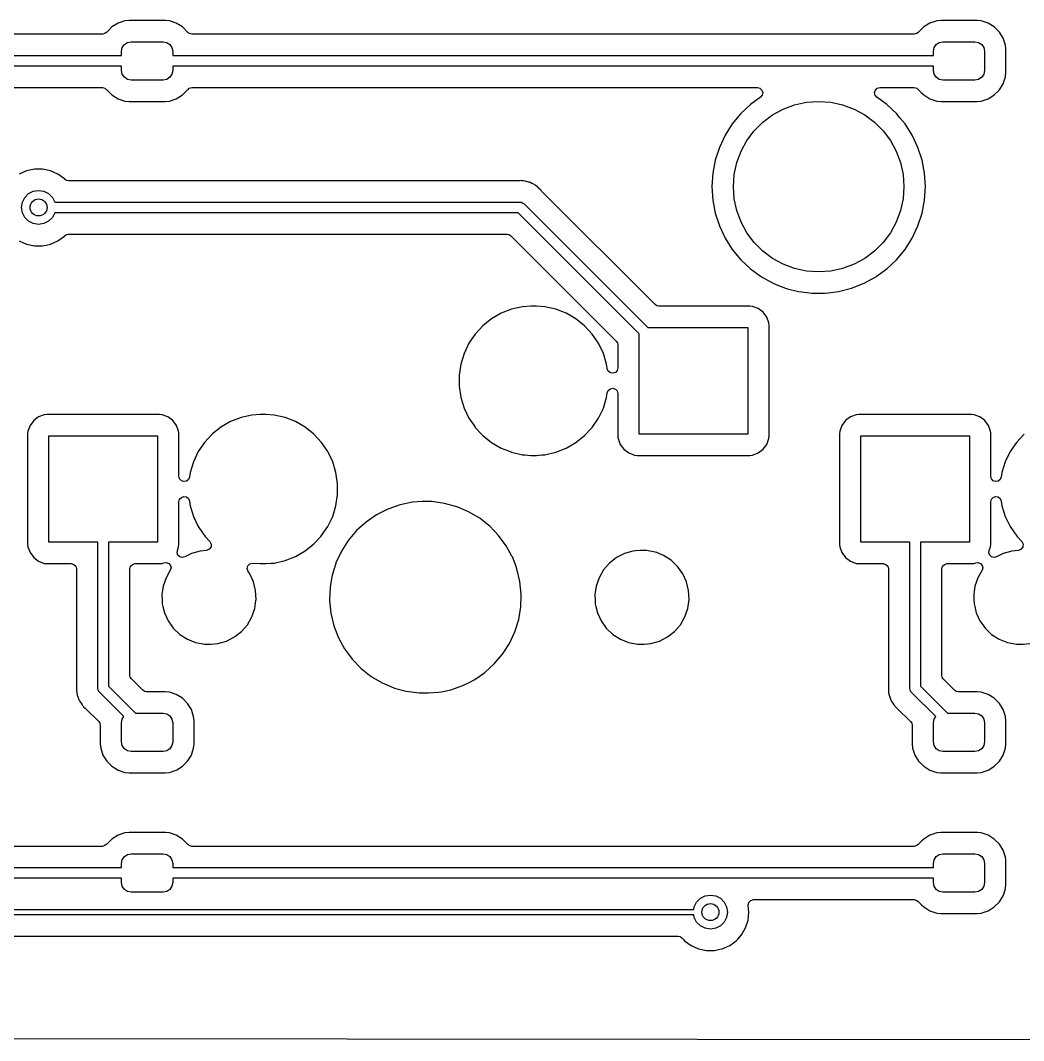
# Model space of a CAD drawing. Extents: x 30 to 259, y -142 to -25.
# Drawn here: x 220.28 to 243.82, y -121.12 to -97.19 of the extents above; entities that cross this region are included whole.
import ezdxf

# ---------------------------------------------------------------- set-up
doc = ezdxf.new("R2010")
doc.units = 0
doc.layers.add('BLACK', color=7, linetype='CONTINUOUS')

msp = doc.modelspace()

# ---------------------------------------------------------------- linework, layer by layer
at = {"layer": 'BLACK', "linetype": 'CONTINUOUS'}
for p, q in [((222.429, -97.3445), (222.364, -97.4096)), ((222.574, -97.2555), (222.429, -97.3445)), ((222.735, -97.2021), (222.574, -97.2555)), ((222.834, -97.192), (222.735, -97.2021)), ((223.681, -97.192), (222.834, -97.192)), ((223.691, -97.193), (223.681, -97.192)), ((223.78, -97.2021), (223.691, -97.193)), ((223.941, -97.2555), (223.78, -97.2021)), ((224.086, -97.3445), (223.941, -97.2555)), ((224.205, -97.4645), (224.086, -97.3445)), ((224.086, -97.3445), (224.086, -97.3445)), ((224.086, -97.3445), (224.086, -97.3445)), ((241.479, -97.3445), (241.414, -97.4096)), ((241.624, -97.2555), (241.479, -97.3445)), ((241.785, -97.2021), (241.624, -97.2555)), ((241.884, -97.192), (241.785, -97.2021)), ((242.731, -97.192), (241.884, -97.192)), ((242.741, -97.193), (242.731, -97.192)), ((242.83, -97.2021), (242.741, -97.193)), ((242.991, -97.2555), (242.83, -97.2021)), ((243.136, -97.3445), (242.991, -97.2555)), ((243.255, -97.4645), (243.136, -97.3445)), ((222.208, -97.517), (205.257, -97.517)), ((222.268, -97.5013), (222.208, -97.517)), ((222.298, -97.4731), (222.268, -97.5013)), ((222.299, -97.4747), (222.298, -97.4731)), ((222.31, -97.4645), (222.299, -97.4747)), ((222.364, -97.4096), (222.31, -97.4645)), ((222.31, -97.4645), (222.31, -97.4645)), ((224.216, -97.4747), (224.205, -97.4645)), ((224.205, -97.4645), (224.205, -97.4645)), ((224.217, -97.4731), (224.216, -97.4747)), ((224.247, -97.5013), (224.217, -97.4731)), ((224.307, -97.517), (224.247, -97.5013)), ((241.258, -97.517), (224.307, -97.517)), ((241.318, -97.5013), (241.258, -97.517)), ((241.348, -97.4731), (241.318, -97.5013)), ((241.349, -97.4747), (241.348, -97.4731)), ((241.36, -97.4645), (241.349, -97.4747)), ((241.414, -97.4096), (241.36, -97.4645)), ((241.36, -97.4645), (241.36, -97.4645)), ((243.345, -97.6088), (243.255, -97.4645)), ((243.398, -97.7698), (243.345, -97.6088)), ((243.345, -97.6088), (243.345, -97.6088)), ((243.345, -97.6088), (243.345, -97.6088)), ((222.657, -97.9175), (222.675, -97.8314)), ((222.675, -97.8314), (222.723, -97.7584)), ((222.723, -97.7584), (222.796, -97.7096)), ((222.796, -97.7096), (222.882, -97.6925)), ((222.882, -97.6925), (223.632, -97.6925)), ((223.632, -97.6925), (223.719, -97.7096)), ((223.719, -97.7096), (223.792, -97.7584)), ((223.792, -97.7584), (223.84, -97.8314)), ((223.84, -97.8314), (223.857, -97.9175)), ((241.707, -97.9175), (241.725, -97.8314)), ((241.725, -97.8314), (241.773, -97.7584)), ((241.773, -97.7584), (241.846, -97.7096)), ((241.846, -97.7096), (241.932, -97.6925)), ((241.932, -97.6925), (242.682, -97.6925)), ((242.682, -97.6925), (242.769, -97.7096)), ((242.769, -97.7096), (242.842, -97.7584)), ((242.842, -97.7584), (242.89, -97.8314)), ((242.89, -97.8314), (242.907, -97.9175)), ((243.408, -97.8692), (243.398, -97.7698)), ((243.408, -98.4158), (243.408, -97.8692)), ((204.808, -98.0175), (222.657, -98.0175)), ((222.657, -98.0175), (222.657, -97.9175)), ((223.857, -97.9175), (223.857, -98.0175)), ((223.857, -98.0175), (241.707, -98.0175)), ((241.707, -98.0175), (241.707, -97.9175)), ((242.907, -97.9175), (242.907, -98.3675)), ((222.657, -98.2675), (204.808, -98.2675)), ((222.657, -98.3675), (222.657, -98.2675)), ((241.707, -98.2675), (223.857, -98.2675)), ((223.857, -98.2675), (223.857, -98.3675)), ((241.707, -98.3675), (241.707, -98.2675)), ((222.675, -98.4536), (222.657, -98.3675)), ((222.723, -98.5266), (222.675, -98.4536)), ((222.796, -98.5754), (222.723, -98.5266)), ((222.882, -98.5925), (222.796, -98.5754)), ((223.632, -98.5925), (222.882, -98.5925)), ((223.719, -98.5754), (223.632, -98.5925)), ((223.792, -98.5266), (223.719, -98.5754)), ((223.84, -98.4536), (223.792, -98.5266)), ((223.857, -98.3675), (223.84, -98.4536)), ((241.725, -98.4536), (241.707, -98.3675)), ((241.773, -98.5266), (241.725, -98.4536)), ((241.846, -98.5754), (241.773, -98.5266)), ((241.932, -98.5925), (241.846, -98.5754)), ((242.682, -98.5925), (241.932, -98.5925)), ((242.769, -98.5754), (242.682, -98.5925)), ((242.842, -98.5266), (242.769, -98.5754)), ((242.89, -98.4536), (242.842, -98.5266)), ((242.907, -98.3675), (242.89, -98.4536)), ((243.345, -98.6762), (243.398, -98.5152)), ((243.398, -98.5152), (243.408, -98.4158)), ((205.257, -98.768), (222.208, -98.768)), ((222.208, -98.768), (222.268, -98.7837)), ((222.268, -98.7837), (222.298, -98.8118)), ((222.298, -98.8118), (222.299, -98.8103)), ((222.299, -98.8103), (222.31, -98.8205)), ((222.31, -98.8205), (222.31, -98.8205)), ((222.31, -98.8205), (222.373, -98.8842)), ((224.086, -98.9405), (224.205, -98.8205)), ((224.205, -98.8205), (224.216, -98.8103)), ((224.205, -98.8205), (224.205, -98.8205)), ((224.216, -98.8103), (224.217, -98.8118)), ((224.217, -98.8118), (224.247, -98.7837)), ((224.247, -98.7837), (224.307, -98.768)), ((224.307, -98.768), (237.577, -98.768)), ((237.577, -98.768), (237.637, -98.7833)), ((237.637, -98.7833), (237.682, -98.8256)), ((237.682, -98.8256), (237.701, -98.8842)), ((240.327, -98.8842), (240.346, -98.8256)), ((240.346, -98.8256), (240.391, -98.7833)), ((240.391, -98.7833), (240.451, -98.768)), ((240.451, -98.768), (241.258, -98.768)), ((241.258, -98.768), (241.318, -98.7837)), ((241.318, -98.7837), (241.348, -98.8118)), ((241.348, -98.8118), (241.349, -98.8103)), ((241.349, -98.8103), (241.36, -98.8205)), ((241.36, -98.8205), (241.36, -98.8205)), ((241.36, -98.8205), (241.423, -98.8842)), ((243.136, -98.9405), (243.255, -98.8205)), ((243.255, -98.8205), (243.345, -98.6762)), ((222.373, -98.8842), (222.429, -98.9405)), ((222.429, -98.9405), (222.574, -99.0295)), ((222.574, -99.0295), (222.574, -99.0295)), ((222.574, -99.0295), (222.574, -99.0295)), ((222.574, -99.0295), (222.735, -99.0828)), ((223.78, -99.0828), (223.941, -99.0295)), ((223.941, -99.0295), (224.001, -98.9923)), ((224.001, -98.9923), (224.086, -98.9405)), ((224.086, -98.9405), (224.086, -98.9405)), ((224.086, -98.9405), (224.086, -98.9405)), ((237.65, -98.9923), (237.417, -99.1615)), ((237.689, -98.9448), (237.65, -98.9923)), ((237.701, -98.8842), (237.689, -98.9448)), ((240.339, -98.9448), (240.327, -98.8842)), ((240.378, -98.9923), (240.339, -98.9448)), ((240.611, -99.1615), (240.378, -98.9923)), ((241.423, -98.8842), (241.479, -98.9405)), ((241.479, -98.9405), (241.624, -99.0295)), ((241.624, -99.0295), (241.624, -99.0295)), ((241.624, -99.0295), (241.624, -99.0295)), ((241.624, -99.0295), (241.785, -99.0828)), ((242.83, -99.0828), (242.991, -99.0295)), ((242.991, -99.0295), (243.051, -98.9923)), ((243.051, -98.9923), (243.136, -98.9405)), ((222.735, -99.0828), (222.834, -99.093)), ((222.834, -99.093), (223.681, -99.093)), ((223.681, -99.093), (223.78, -99.0828)), ((237.417, -99.1615), (237.188, -99.3769)), ((237.933, -99.4095), (238.183, -99.2727)), ((238.183, -99.2727), (238.451, -99.173)), ((238.451, -99.173), (238.729, -99.1124)), ((238.729, -99.1124), (239.014, -99.092)), ((239.014, -99.092), (239.299, -99.1124)), ((239.299, -99.1124), (239.577, -99.173)), ((239.577, -99.173), (239.845, -99.2727)), ((239.845, -99.2727), (240.095, -99.4095)), ((240.84, -99.3769), (240.611, -99.1615)), ((241.785, -99.0828), (241.884, -99.093)), ((241.884, -99.093), (242.731, -99.093)), ((242.731, -99.093), (242.83, -99.0828)), ((237.188, -99.3769), (236.987, -99.6193)), ((237.704, -99.5805), (237.933, -99.4095)), ((240.095, -99.4095), (240.324, -99.5805)), ((240.923, -99.4765), (240.84, -99.3769)), ((241.041, -99.6193), (240.923, -99.4765)), ((236.987, -99.6193), (236.818, -99.885)), ((237.331, -100.011), (237.503, -99.7823)), ((237.503, -99.7823), (237.704, -99.5805)), ((240.324, -99.5805), (240.525, -99.7823)), ((240.525, -99.7823), (240.697, -100.011)), ((241.21, -99.885), (241.041, -99.6193)), ((236.818, -99.885), (236.684, -100.17)), ((237.195, -100.261), (237.331, -100.011)), ((240.697, -100.011), (240.833, -100.261)), ((241.344, -100.17), (241.21, -99.885)), ((236.684, -100.17), (236.587, -100.469)), ((237.095, -100.529), (237.195, -100.261)), ((240.833, -100.261), (240.933, -100.529)), ((241.441, -100.469), (241.344, -100.17)), ((236.587, -100.469), (236.528, -100.778)), ((241.5, -100.778), (241.441, -100.469)), ((220.43, -100.719), (220.257, -100.796)), ((220.615, -100.679), (220.43, -100.719)), ((220.805, -100.679), (220.615, -100.679)), ((220.615, -100.679), (220.615, -100.679)), ((220.99, -100.719), (220.805, -100.679)), ((220.805, -100.679), (220.805, -100.679)), ((221.163, -100.796), (220.99, -100.719)), ((237.034, -100.807), (237.095, -100.529)), ((240.933, -100.529), (240.994, -100.807)), ((221.316, -100.907), (221.163, -100.796)), ((221.163, -100.796), (221.163, -100.796)), ((221.163, -100.796), (221.163, -100.796)), ((221.322, -100.913), (221.316, -100.907)), ((221.363, -100.944), (221.322, -100.913)), ((221.414, -100.954), (221.363, -100.944)), ((231.977, -100.954), (221.414, -100.954)), ((231.989, -100.954), (231.977, -100.954)), ((231.999, -100.953), (231.989, -100.954)), ((232.032, -100.95), (231.999, -100.953)), ((232.045, -100.952), (232.032, -100.95)), ((232.032, -100.95), (232.032, -100.95)), ((232.052, -100.953), (232.045, -100.952)), ((232.071, -100.954), (232.052, -100.953)), ((232.092, -100.954), (232.071, -100.954)), ((232.134, -100.965), (232.092, -100.954)), ((232.145, -100.968), (232.134, -100.965)), ((232.188, -100.975), (232.145, -100.968)), ((232.207, -100.983), (232.188, -100.975)), ((232.225, -100.989), (232.207, -100.983)), ((232.245, -100.994), (232.225, -100.989)), ((236.528, -100.778), (236.509, -101.092)), ((237.014, -101.092), (237.034, -100.807)), ((240.994, -100.807), (241.014, -101.092)), ((241.519, -101.092), (241.5, -100.778)), ((220.475, -101.256), (220.586, -101.2)), ((220.586, -101.2), (220.71, -101.18)), ((220.71, -101.18), (220.834, -101.2)), ((220.834, -101.2), (220.945, -101.256)), ((232.283, -101.015), (232.245, -100.994)), ((232.293, -101.02), (232.283, -101.015)), ((232.333, -101.037), (232.293, -101.02)), ((232.349, -101.05), (232.333, -101.037)), ((232.366, -101.06), (232.349, -101.05)), ((232.383, -101.07), (232.366, -101.06)), ((232.415, -101.1), (232.383, -101.07)), ((232.424, -101.107), (232.415, -101.1)), ((232.427, -101.11), (232.424, -101.107)), ((232.446, -101.129), (232.427, -101.11)), ((232.449, -101.132), (232.446, -101.129)), ((232.5, -101.18), (232.449, -101.132)), ((232.513, -101.196), (232.5, -101.18)), ((235.175, -103.858), (232.513, -101.196)), ((236.509, -101.092), (236.528, -101.406)), ((237.034, -101.377), (237.014, -101.092)), ((241.014, -101.092), (240.994, -101.377)), ((241.5, -101.406), (241.519, -101.092)), ((220.31, -101.58), (220.33, -101.456)), ((220.33, -101.456), (220.386, -101.345)), ((220.386, -101.345), (220.475, -101.256)), ((220.945, -101.256), (221.034, -101.345)), ((221.034, -101.345), (221.09, -101.455)), ((221.09, -101.455), (232.012, -101.455)), ((232.012, -101.455), (232.035, -101.458)), ((232.035, -101.458), (232.039, -101.458)), ((232.039, -101.458), (232.041, -101.459)), ((232.041, -101.459), (232.048, -101.46)), ((232.048, -101.46), (232.074, -101.477)), ((236.528, -101.406), (236.587, -101.715)), ((237.095, -101.655), (237.034, -101.377)), ((240.994, -101.377), (240.933, -101.655)), ((241.441, -101.715), (241.5, -101.406)), ((220.33, -101.704), (220.31, -101.58)), ((220.386, -101.815), (220.33, -101.704)), ((221.09, -101.705), (221.034, -101.815)), ((231.961, -101.705), (221.09, -101.705)), ((234.802, -104.547), (231.961, -101.705)), ((232.074, -101.477), (232.101, -101.492)), ((232.101, -101.492), (235.004, -104.395)), ((237.195, -101.923), (237.095, -101.655)), ((240.933, -101.655), (240.833, -101.923)), ((220.475, -101.904), (220.386, -101.815)), ((220.586, -101.96), (220.475, -101.904)), ((220.945, -101.904), (220.834, -101.96)), ((221.034, -101.815), (220.945, -101.904)), ((236.587, -101.715), (236.669, -101.966)), ((237.331, -102.173), (237.195, -101.923)), ((240.833, -101.923), (240.697, -102.173)), ((241.344, -102.014), (241.441, -101.715)), ((220.71, -101.98), (220.586, -101.96)), ((220.834, -101.96), (220.71, -101.98)), ((236.669, -101.966), (236.684, -102.014)), ((236.684, -102.014), (236.818, -102.299)), ((237.503, -102.402), (237.331, -102.173)), ((240.697, -102.173), (240.525, -102.402)), ((241.21, -102.299), (241.344, -102.014)), ((220.257, -102.364), (220.43, -102.441)), ((220.99, -102.441), (221.163, -102.364)), ((221.163, -102.364), (221.316, -102.253)), ((221.316, -102.253), (221.322, -102.247)), ((221.322, -102.247), (221.363, -102.216)), ((221.363, -102.216), (221.414, -102.206)), ((221.414, -102.206), (231.702, -102.206)), ((231.702, -102.206), (231.75, -102.215)), ((231.75, -102.215), (231.79, -102.242)), ((231.79, -102.242), (234.266, -104.718)), ((236.818, -102.299), (236.987, -102.565)), ((237.704, -102.603), (237.503, -102.402)), ((240.525, -102.402), (240.324, -102.603)), ((241.041, -102.565), (241.21, -102.299)), ((220.43, -102.441), (220.615, -102.48)), ((220.615, -102.48), (220.615, -102.48)), ((220.615, -102.48), (220.805, -102.48)), ((220.805, -102.48), (220.928, -102.454)), ((220.805, -102.48), (220.805, -102.48)), ((220.928, -102.454), (220.99, -102.441)), ((236.987, -102.565), (237.188, -102.807)), ((237.933, -102.775), (237.704, -102.603)), ((240.324, -102.603), (240.095, -102.775)), ((240.84, -102.807), (241.041, -102.565)), ((237.188, -102.807), (237.417, -103.022)), ((238.183, -102.911), (237.933, -102.775)), ((240.095, -102.775), (239.845, -102.911)), ((240.611, -103.022), (240.84, -102.807)), ((240.84, -102.807), (240.84, -102.807)), ((240.84, -102.807), (240.84, -102.807)), ((237.417, -103.022), (237.672, -103.207)), ((238.451, -103.011), (238.183, -102.911)), ((238.729, -103.072), (238.451, -103.011)), ((239.014, -103.092), (238.729, -103.072)), ((239.299, -103.072), (239.014, -103.092)), ((239.577, -103.011), (239.299, -103.072)), ((239.845, -102.911), (239.577, -103.011)), ((240.365, -103.201), (240.611, -103.022)), ((237.672, -103.207), (237.741, -103.246)), ((237.741, -103.246), (237.947, -103.359)), ((237.947, -103.359), (238.037, -103.394)), ((239.788, -103.475), (240.081, -103.359)), ((240.081, -103.359), (240.356, -103.207)), ((240.356, -103.207), (240.365, -103.201)), ((238.037, -103.394), (238.24, -103.475)), ((238.24, -103.475), (238.282, -103.486)), ((238.282, -103.486), (238.545, -103.553)), ((238.545, -103.553), (238.742, -103.578)), ((238.742, -103.578), (238.857, -103.593)), ((238.857, -103.593), (238.857, -103.593)), ((238.857, -103.593), (239.171, -103.593)), ((239.171, -103.593), (239.241, -103.584)), ((239.171, -103.593), (239.171, -103.593)), ((239.241, -103.584), (239.483, -103.553)), ((239.483, -103.553), (239.788, -103.475)), ((235.215, -103.885), (235.175, -103.858)), ((231.566, -104.063), (231.339, -104.195)), ((231.81, -103.968), (231.566, -104.063)), ((232.066, -103.909), (231.81, -103.968)), ((232.262, -103.894), (232.066, -103.909)), ((232.393, -103.894), (232.262, -103.894)), ((232.262, -103.894), (232.262, -103.894)), ((232.589, -103.909), (232.393, -103.894)), ((232.393, -103.894), (232.393, -103.894)), ((232.845, -103.968), (232.589, -103.909)), ((233.089, -104.063), (232.845, -103.968)), ((233.316, -104.195), (233.089, -104.063)), ((235.263, -103.894), (235.215, -103.885)), ((237.4, -103.894), (235.263, -103.894)), ((237.46, -103.901), (237.4, -103.894)), ((237.4, -103.894), (237.4, -103.894)), ((237.595, -103.951), (237.46, -103.901)), ((237.71, -104.037), (237.595, -103.951)), ((237.796, -104.153), (237.71, -104.037)), ((231.339, -104.195), (231.134, -104.358)), ((233.521, -104.358), (233.316, -104.195)), ((233.316, -104.195), (233.316, -104.195)), ((237.847, -104.288), (237.796, -104.153)), ((237.853, -104.347), (237.847, -104.288)), ((230.955, -104.551), (230.879, -104.662)), ((231.134, -104.358), (230.955, -104.551)), ((233.7, -104.551), (233.521, -104.358)), ((233.521, -104.358), (233.521, -104.358)), ((233.521, -104.358), (233.521, -104.358)), ((233.848, -104.767), (233.7, -104.551)), ((233.7, -104.551), (233.7, -104.551)), ((233.7, -104.551), (233.7, -104.551)), ((234.802, -106.895), (234.802, -104.547)), ((235.004, -104.395), (237.352, -104.395)), ((237.352, -104.395), (237.352, -106.895)), ((237.853, -105.776), (237.853, -104.347)), ((230.807, -104.767), (230.693, -105.004)), ((230.879, -104.662), (230.807, -104.767)), ((233.962, -105.004), (233.848, -104.767)), ((234.266, -104.718), (234.293, -104.758)), ((234.293, -104.758), (234.302, -104.805)), ((234.302, -104.805), (234.302, -105.345)), ((230.693, -105.004), (230.616, -105.254)), ((234.039, -105.254), (233.962, -105.004)), ((230.616, -105.254), (230.577, -105.514)), ((234.053, -105.349), (234.039, -105.254)), ((230.577, -105.514), (230.577, -105.776)), ((234.055, -105.364), (234.053, -105.349)), ((234.079, -105.42), (234.055, -105.364)), ((234.127, -105.458), (234.079, -105.42)), ((234.187, -105.469), (234.127, -105.458)), ((234.245, -105.449), (234.187, -105.469)), ((234.287, -105.405), (234.245, -105.449)), ((234.302, -105.345), (234.287, -105.405)), ((230.577, -105.776), (230.616, -106.036)), ((237.853, -106.943), (237.853, -105.776)), ((234.039, -106.036), (234.055, -105.926)), ((234.055, -105.926), (234.079, -105.87)), ((234.079, -105.87), (234.127, -105.832)), ((234.127, -105.832), (234.187, -105.821)), ((234.187, -105.821), (234.245, -105.841)), ((234.245, -105.841), (234.287, -105.885)), ((234.287, -105.885), (234.302, -105.945)), ((234.302, -105.945), (234.302, -106.943)), ((230.616, -106.036), (230.693, -106.286)), ((233.962, -106.286), (234.039, -106.036)), ((220.71, -106.491), (220.595, -106.577)), ((220.845, -106.441), (220.71, -106.491)), ((220.905, -106.434), (220.845, -106.441)), ((223.55, -106.434), (220.905, -106.434)), ((223.61, -106.441), (223.55, -106.434)), ((223.55, -106.434), (223.55, -106.434)), ((223.745, -106.491), (223.61, -106.441)), ((223.86, -106.577), (223.745, -106.491)), ((225.716, -106.449), (225.46, -106.508)), ((225.912, -106.434), (225.716, -106.449)), ((226.043, -106.434), (225.912, -106.434)), ((225.912, -106.434), (225.912, -106.434)), ((226.239, -106.449), (226.043, -106.434)), ((226.043, -106.434), (226.043, -106.434)), ((226.495, -106.508), (226.239, -106.449)), ((230.693, -106.286), (230.807, -106.523)), ((233.848, -106.523), (233.962, -106.286)), ((239.76, -106.491), (239.645, -106.577)), ((239.895, -106.441), (239.76, -106.491)), ((239.955, -106.434), (239.895, -106.441)), ((242.6, -106.434), (239.955, -106.434)), ((242.66, -106.441), (242.6, -106.434)), ((242.6, -106.434), (242.6, -106.434)), ((242.795, -106.491), (242.66, -106.441)), ((242.91, -106.577), (242.795, -106.491)), ((220.509, -106.693), (220.458, -106.828)), ((220.595, -106.577), (220.509, -106.693)), ((223.946, -106.693), (223.86, -106.577)), ((223.997, -106.828), (223.946, -106.693)), ((224.989, -106.735), (224.784, -106.898)), ((225.216, -106.603), (224.989, -106.735)), ((225.46, -106.508), (225.216, -106.603)), ((226.739, -106.603), (226.495, -106.508)), ((226.966, -106.735), (226.739, -106.603)), ((227.171, -106.898), (226.966, -106.735)), ((226.966, -106.735), (226.966, -106.735)), ((230.807, -106.523), (230.943, -106.722)), ((230.943, -106.722), (230.955, -106.739)), ((233.7, -106.739), (233.848, -106.523)), ((239.559, -106.693), (239.508, -106.828)), ((239.645, -106.577), (239.559, -106.693)), ((242.996, -106.693), (242.91, -106.577)), ((243.047, -106.828), (242.996, -106.693)), ((220.458, -106.828), (220.452, -106.887)), ((220.452, -106.887), (220.452, -109.483)), ((220.952, -109.435), (220.952, -106.935)), ((220.952, -106.935), (223.502, -106.935)), ((223.502, -106.935), (223.502, -109.435)), ((224.001, -106.868), (223.997, -106.828)), ((224.003, -106.887), (224.001, -106.868)), ((224.003, -107.885), (224.003, -106.887)), ((224.784, -106.898), (224.605, -107.091)), ((227.35, -107.091), (227.171, -106.898)), ((227.171, -106.898), (227.171, -106.898)), ((227.171, -106.898), (227.171, -106.898)), ((230.955, -106.739), (231.102, -106.898)), ((231.102, -106.898), (231.134, -106.932)), ((231.134, -106.932), (231.339, -107.095)), ((233.316, -107.095), (233.521, -106.932)), ((233.521, -106.932), (233.684, -106.756)), ((233.684, -106.756), (233.7, -106.739)), ((233.7, -106.739), (233.7, -106.739)), ((233.7, -106.739), (233.7, -106.739)), ((234.302, -106.943), (234.305, -106.974)), ((234.305, -106.974), (234.308, -107.002)), ((237.352, -106.895), (234.802, -106.895)), ((237.847, -107.002), (237.853, -106.943)), ((239.508, -106.828), (239.502, -106.887)), ((239.502, -106.887), (239.502, -109.483)), ((240.002, -109.435), (240.002, -106.935)), ((240.002, -106.935), (242.552, -106.935)), ((242.552, -106.935), (242.552, -109.435)), ((243.051, -106.868), (243.047, -106.828)), ((243.053, -106.887), (243.051, -106.868)), ((243.053, -107.885), (243.053, -106.887)), ((243.834, -106.898), (243.655, -107.091)), ((224.605, -107.091), (224.457, -107.307)), ((227.498, -107.307), (227.35, -107.091)), ((227.35, -107.091), (227.35, -107.091)), ((227.35, -107.091), (227.35, -107.091)), ((231.339, -107.095), (231.566, -107.227)), ((233.089, -107.227), (233.316, -107.095)), ((234.308, -107.002), (234.359, -107.137)), ((234.359, -107.137), (234.445, -107.253)), ((237.71, -107.253), (237.796, -107.137)), ((237.796, -107.137), (237.847, -107.002)), ((243.655, -107.091), (243.507, -107.307)), ((224.457, -107.307), (224.343, -107.544)), ((227.612, -107.544), (227.498, -107.307)), ((231.566, -107.227), (231.734, -107.293)), ((231.734, -107.293), (231.793, -107.316)), ((231.793, -107.316), (231.81, -107.322)), ((231.81, -107.322), (232.066, -107.381)), ((232.066, -107.381), (232.122, -107.385)), ((232.122, -107.385), (232.262, -107.395)), ((232.262, -107.395), (232.262, -107.395)), ((232.262, -107.395), (232.393, -107.395)), ((232.393, -107.395), (232.516, -107.386)), ((232.393, -107.395), (232.393, -107.395)), ((232.516, -107.386), (232.589, -107.381)), ((232.589, -107.381), (232.845, -107.322)), ((232.845, -107.322), (233.089, -107.227)), ((234.445, -107.253), (234.56, -107.339)), ((234.56, -107.339), (234.695, -107.389)), ((234.695, -107.389), (234.755, -107.395)), ((234.755, -107.395), (237.4, -107.395)), ((237.4, -107.395), (237.46, -107.389)), ((237.46, -107.389), (237.595, -107.339)), ((237.595, -107.339), (237.71, -107.253)), ((243.507, -107.307), (243.393, -107.544)), ((224.343, -107.544), (224.266, -107.794)), ((227.689, -107.794), (227.612, -107.544)), ((243.393, -107.544), (243.316, -107.794)), ((224.018, -107.945), (224.003, -107.885)), ((224.25, -107.904), (224.226, -107.96)), ((224.266, -107.794), (224.25, -107.904)), ((227.728, -108.054), (227.689, -107.794)), ((243.068, -107.945), (243.053, -107.885)), ((243.3, -107.904), (243.276, -107.96)), ((243.316, -107.794), (243.3, -107.904)), ((224.06, -107.989), (224.018, -107.945)), ((224.118, -108.009), (224.06, -107.989)), ((224.178, -107.998), (224.118, -108.009)), ((224.226, -107.96), (224.178, -107.998)), ((227.728, -108.316), (227.728, -108.054)), ((243.11, -107.989), (243.068, -107.945)), ((243.168, -108.009), (243.11, -107.989)), ((243.228, -107.998), (243.168, -108.009)), ((243.276, -107.96), (243.228, -107.998)), ((224.018, -108.425), (224.06, -108.381)), ((224.06, -108.381), (224.118, -108.361)), ((224.118, -108.361), (224.178, -108.372)), ((224.178, -108.372), (224.226, -108.41)), ((224.226, -108.41), (224.25, -108.466)), ((227.689, -108.576), (227.728, -108.316)), ((243.068, -108.425), (243.11, -108.381)), ((243.11, -108.381), (243.168, -108.361)), ((243.168, -108.361), (243.228, -108.372)), ((243.228, -108.372), (243.276, -108.41)), ((243.276, -108.41), (243.3, -108.466)), ((224.003, -108.485), (224.018, -108.425)), ((224.003, -109.483), (224.003, -108.485)), ((224.25, -108.466), (224.258, -108.521)), ((224.258, -108.521), (224.266, -108.576)), ((224.266, -108.576), (224.343, -108.826)), ((227.612, -108.826), (227.689, -108.576)), ((229.193, -108.555), (228.909, -108.654)), ((229.488, -108.496), (229.193, -108.555)), ((229.712, -108.481), (229.488, -108.496)), ((229.938, -108.481), (229.712, -108.481)), ((229.712, -108.481), (229.712, -108.481)), ((230.236, -108.521), (229.938, -108.481)), ((230.525, -108.6), (230.236, -108.521)), ((230.236, -108.521), (230.236, -108.521)), ((230.236, -108.521), (230.236, -108.521)), ((230.59, -108.627), (230.525, -108.6)), ((230.802, -108.717), (230.59, -108.627)), ((243.053, -108.485), (243.068, -108.425)), ((243.053, -109.483), (243.053, -108.485)), ((243.3, -108.466), (243.308, -108.521)), ((243.308, -108.521), (243.316, -108.576)), ((243.316, -108.576), (243.393, -108.826)), ((224.343, -108.826), (224.457, -109.063)), ((227.498, -109.063), (227.612, -108.826)), ((228.641, -108.79), (228.393, -108.96)), ((228.909, -108.654), (228.641, -108.79)), ((230.926, -108.791), (230.802, -108.717)), ((231.061, -108.87), (230.926, -108.791)), ((231.278, -109.042), (231.061, -108.87)), ((243.393, -108.826), (243.507, -109.063)), ((224.457, -109.063), (224.558, -109.211)), ((227.35, -109.279), (227.498, -109.063)), ((228.393, -108.96), (228.171, -109.161)), ((231.296, -109.057), (231.278, -109.042)), ((231.505, -109.273), (231.296, -109.057)), ((243.507, -109.063), (243.608, -109.211)), ((224.558, -109.211), (224.605, -109.279)), ((224.605, -109.279), (224.621, -109.296)), ((224.621, -109.296), (224.732, -109.416)), ((227.171, -109.472), (227.334, -109.296)), ((227.334, -109.296), (227.35, -109.279)), ((227.35, -109.279), (227.35, -109.279)), ((227.35, -109.279), (227.35, -109.279)), ((228.171, -109.161), (227.977, -109.391)), ((231.66, -109.483), (231.505, -109.273)), ((243.608, -109.211), (243.655, -109.279)), ((243.655, -109.279), (243.671, -109.296)), ((243.671, -109.296), (243.782, -109.416)), ((220.452, -109.483), (220.458, -109.542)), ((220.458, -109.542), (220.459, -109.545)), ((220.459, -109.545), (220.509, -109.677)), ((222.102, -109.435), (220.952, -109.435)), ((222.102, -112.862), (222.102, -109.435)), ((223.502, -109.435), (222.352, -109.435)), ((222.352, -109.435), (222.352, -112.811)), ((223.966, -109.626), (223.997, -109.542)), ((223.997, -109.542), (224.003, -109.483)), ((224.716, -109.599), (224.653, -109.624)), ((224.757, -109.545), (224.716, -109.599)), ((224.732, -109.416), (224.763, -109.477)), ((224.763, -109.477), (224.757, -109.545)), ((226.966, -109.635), (227.171, -109.472)), ((227.977, -109.391), (227.815, -109.644)), ((231.684, -109.515), (231.66, -109.483)), ((231.817, -109.759), (231.684, -109.515)), ((239.502, -109.483), (239.508, -109.542)), ((239.508, -109.542), (239.509, -109.545)), ((239.509, -109.545), (239.559, -109.677)), ((241.152, -109.435), (240.002, -109.435)), ((241.152, -112.862), (241.152, -109.435)), ((242.552, -109.435), (241.402, -109.435)), ((241.402, -109.435), (241.402, -112.811)), ((243.016, -109.626), (243.047, -109.542)), ((243.047, -109.542), (243.053, -109.483)), ((243.766, -109.599), (243.703, -109.624)), ((243.807, -109.545), (243.766, -109.599)), ((243.782, -109.416), (243.813, -109.477)), ((243.813, -109.477), (243.807, -109.545)), ((220.509, -109.677), (220.595, -109.793)), ((220.595, -109.793), (220.71, -109.879)), ((223.959, -109.684), (223.966, -109.626)), ((223.98, -109.739), (223.959, -109.684)), ((224.024, -109.779), (223.98, -109.739)), ((224.081, -109.793), (224.024, -109.779)), ((224.139, -109.779), (224.081, -109.793)), ((224.296, -109.698), (224.139, -109.779)), ((224.498, -109.639), (224.296, -109.698)), ((224.653, -109.624), (224.498, -109.639)), ((226.495, -109.862), (226.739, -109.767)), ((226.739, -109.767), (226.966, -109.635)), ((227.815, -109.644), (227.688, -109.917)), ((231.828, -109.778), (231.817, -109.759)), ((231.914, -110), (231.828, -109.778)), ((234.269, -109.794), (234.104, -109.924)), ((234.456, -109.698), (234.269, -109.794)), ((234.658, -109.639), (234.456, -109.698)), ((234.728, -109.632), (234.658, -109.639)), ((234.815, -109.624), (234.728, -109.632)), ((234.973, -109.624), (234.815, -109.624)), ((235.179, -109.663), (234.973, -109.624)), ((234.973, -109.624), (234.973, -109.624)), ((235.214, -109.677), (235.179, -109.663)), ((235.179, -109.663), (235.179, -109.663)), ((235.179, -109.663), (235.179, -109.663)), ((235.374, -109.742), (235.214, -109.677)), ((235.551, -109.855), (235.374, -109.742)), ((239.559, -109.677), (239.645, -109.793)), ((239.645, -109.793), (239.76, -109.879)), ((243.009, -109.684), (243.016, -109.626)), ((243.03, -109.739), (243.009, -109.684)), ((243.074, -109.779), (243.03, -109.739)), ((243.131, -109.793), (243.074, -109.779)), ((243.189, -109.779), (243.131, -109.793)), ((243.346, -109.698), (243.189, -109.779)), ((243.548, -109.639), (243.346, -109.698)), ((243.703, -109.624), (243.548, -109.639)), ((220.71, -109.879), (220.845, -109.929)), ((220.845, -109.929), (220.905, -109.935)), ((220.905, -109.935), (221.478, -109.935)), ((221.478, -109.935), (221.54, -109.952)), ((221.54, -109.952), (221.585, -109.997)), ((221.585, -109.997), (221.602, -110.059)), ((221.602, -110.059), (221.602, -112.78)), ((222.853, -110.059), (222.87, -109.997)), ((222.853, -112.552), (222.853, -110.059)), ((222.87, -109.997), (222.915, -109.952)), ((222.915, -109.952), (222.977, -109.935)), ((222.977, -109.935), (223.55, -109.935)), ((223.55, -109.935), (223.61, -109.929)), ((223.55, -109.935), (223.55, -109.935)), ((223.61, -109.929), (223.65, -109.914)), ((223.65, -109.914), (223.71, -109.907)), ((223.71, -109.907), (223.766, -109.93)), ((223.766, -109.93), (223.805, -109.976)), ((223.818, -110.034), (223.801, -110.092)), ((223.805, -109.976), (223.818, -110.034)), ((225.605, -110.053), (225.62, -109.985)), ((225.627, -110.118), (225.605, -110.053)), ((225.62, -109.985), (225.67, -109.937)), ((225.67, -109.937), (225.738, -109.922)), ((225.738, -109.922), (225.912, -109.935)), ((225.912, -109.935), (225.912, -109.935)), ((225.912, -109.935), (226.043, -109.935)), ((226.043, -109.935), (226.166, -109.926)), ((226.043, -109.935), (226.043, -109.935)), ((226.166, -109.926), (226.239, -109.921)), ((226.239, -109.921), (226.495, -109.862)), ((227.684, -109.932), (227.599, -110.204)), ((227.688, -109.917), (227.684, -109.932)), ((227.688, -109.917), (227.688, -109.917)), ((231.936, -110.059), (231.914, -110)), ((232.006, -110.351), (231.936, -110.059)), ((233.966, -110.083), (233.861, -110.265)), ((234.104, -109.924), (233.966, -110.083)), ((235.704, -110), (235.551, -109.855)), ((235.551, -109.855), (235.551, -109.855)), ((235.551, -109.855), (235.551, -109.855)), ((235.728, -110.034), (235.704, -110)), ((235.826, -110.172), (235.728, -110.034)), ((239.76, -109.879), (239.895, -109.929)), ((239.895, -109.929), (239.955, -109.935)), ((239.955, -109.935), (240.528, -109.935)), ((240.528, -109.935), (240.59, -109.952)), ((240.59, -109.952), (240.635, -109.997)), ((240.635, -109.997), (240.652, -110.059)), ((240.652, -110.059), (240.652, -112.78)), ((241.903, -110.059), (241.92, -109.997)), ((241.903, -112.552), (241.903, -110.059)), ((241.92, -109.997), (241.965, -109.952)), ((241.965, -109.952), (242.027, -109.935)), ((242.027, -109.935), (242.6, -109.935)), ((242.6, -109.935), (242.66, -109.929)), ((242.6, -109.935), (242.6, -109.935)), ((242.66, -109.929), (242.7, -109.914)), ((242.7, -109.914), (242.76, -109.907)), ((242.76, -109.907), (242.816, -109.93)), ((242.816, -109.93), (242.855, -109.976)), ((242.868, -110.034), (242.851, -110.092)), ((242.855, -109.976), (242.868, -110.034)), ((223.701, -110.265), (223.632, -110.464)), ((223.801, -110.092), (223.701, -110.265)), ((225.666, -110.172), (225.627, -110.118)), ((225.753, -110.363), (225.666, -110.172)), ((225.666, -110.172), (225.666, -110.172)), ((225.666, -110.172), (225.666, -110.172)), ((227.599, -110.204), (227.562, -110.425)), ((233.861, -110.265), (233.792, -110.464)), ((235.913, -110.363), (235.826, -110.172)), ((235.826, -110.172), (235.826, -110.172)), ((235.826, -110.172), (235.826, -110.172)), ((242.751, -110.265), (242.682, -110.464)), ((242.851, -110.092), (242.751, -110.265)), ((223.632, -110.464), (223.605, -110.656)), ((225.803, -110.568), (225.753, -110.363)), ((227.549, -110.5), (227.54, -110.778)), ((227.562, -110.425), (227.549, -110.5)), ((232.036, -110.65), (232.006, -110.351)), ((233.792, -110.464), (233.765, -110.656)), ((235.963, -110.568), (235.913, -110.363)), ((242.682, -110.464), (242.655, -110.656)), ((223.605, -110.656), (223.602, -110.672)), ((223.602, -110.672), (223.607, -110.778)), ((223.607, -110.778), (223.612, -110.882)), ((225.783, -110.986), (225.809, -110.8)), ((225.813, -110.778), (225.803, -110.568)), ((225.809, -110.8), (225.813, -110.778)), ((227.54, -110.778), (227.539, -110.8)), ((227.539, -110.8), (227.569, -111.099)), ((232.026, -110.95), (232.035, -110.672)), ((232.035, -110.672), (232.036, -110.65)), ((233.765, -110.656), (233.762, -110.672)), ((233.762, -110.672), (233.767, -110.778)), ((233.767, -110.778), (233.772, -110.882)), ((235.943, -110.986), (235.973, -110.778)), ((235.973, -110.778), (235.963, -110.568)), ((242.655, -110.656), (242.652, -110.672)), ((242.652, -110.672), (242.657, -110.778)), ((242.657, -110.778), (242.662, -110.882)), ((223.612, -110.882), (223.626, -110.938)), ((223.626, -110.938), (223.662, -111.087)), ((225.714, -111.185), (225.783, -110.986)), ((231.976, -111.246), (232.026, -110.95)), ((233.772, -110.882), (233.786, -110.938)), ((233.786, -110.938), (233.822, -111.087)), ((235.874, -111.185), (235.943, -110.986)), ((242.662, -110.882), (242.676, -110.938)), ((242.676, -110.938), (242.712, -111.087)), ((223.662, -111.087), (223.709, -111.189)), ((223.709, -111.189), (223.749, -111.278)), ((223.749, -111.278), (223.839, -111.404)), ((225.609, -111.367), (225.714, -111.185)), ((227.569, -111.099), (227.639, -111.391)), ((231.887, -111.533), (231.976, -111.246)), ((233.822, -111.087), (233.869, -111.189)), ((233.869, -111.189), (233.909, -111.278)), ((233.909, -111.278), (233.999, -111.404)), ((235.769, -111.367), (235.874, -111.185)), ((242.712, -111.087), (242.759, -111.189)), ((242.759, -111.189), (242.799, -111.278)), ((242.799, -111.278), (242.889, -111.404)), ((223.839, -111.404), (223.871, -111.45)), ((223.871, -111.45), (224.024, -111.595)), ((225.471, -111.526), (225.609, -111.367)), ((227.639, -111.391), (227.747, -111.672)), ((233.999, -111.404), (234.031, -111.45)), ((234.031, -111.45), (234.184, -111.595)), ((235.631, -111.526), (235.769, -111.367)), ((242.889, -111.404), (242.921, -111.45)), ((242.921, -111.45), (243.074, -111.595)), ((224.024, -111.595), (224.024, -111.595)), ((224.024, -111.595), (224.024, -111.595)), ((224.024, -111.595), (224.201, -111.708)), ((224.201, -111.708), (224.201, -111.708)), ((224.201, -111.708), (224.396, -111.787)), ((224.917, -111.811), (225.119, -111.752)), ((225.119, -111.752), (225.306, -111.656)), ((225.306, -111.656), (225.471, -111.526)), ((227.747, -111.672), (227.891, -111.935)), ((231.76, -111.806), (231.887, -111.533)), ((234.184, -111.595), (234.184, -111.595)), ((234.184, -111.595), (234.184, -111.595)), ((234.184, -111.595), (234.361, -111.708)), ((234.361, -111.708), (234.361, -111.708)), ((234.361, -111.708), (234.556, -111.787)), ((235.077, -111.811), (235.279, -111.752)), ((235.279, -111.752), (235.466, -111.656)), ((235.466, -111.656), (235.631, -111.526)), ((243.074, -111.595), (243.074, -111.595)), ((243.074, -111.595), (243.074, -111.595)), ((243.074, -111.595), (243.251, -111.708)), ((243.251, -111.708), (243.251, -111.708)), ((243.251, -111.708), (243.446, -111.787)), ((224.396, -111.787), (224.525, -111.811)), ((224.525, -111.811), (224.602, -111.826)), ((224.602, -111.826), (224.602, -111.826)), ((224.602, -111.826), (224.76, -111.826)), ((224.76, -111.826), (224.917, -111.811)), ((224.76, -111.826), (224.76, -111.826)), ((227.891, -111.935), (227.985, -112.062)), ((231.598, -112.059), (231.76, -111.806)), ((234.556, -111.787), (234.685, -111.811)), ((234.685, -111.811), (234.762, -111.826)), ((234.762, -111.826), (234.762, -111.826)), ((234.762, -111.826), (234.92, -111.826)), ((234.92, -111.826), (235.077, -111.811)), ((234.92, -111.826), (234.92, -111.826)), ((243.446, -111.787), (243.575, -111.811)), ((243.575, -111.811), (243.652, -111.826)), ((243.652, -111.826), (243.652, -111.826)), ((243.652, -111.826), (243.81, -111.826)), ((243.81, -111.826), (243.967, -111.811)), ((243.81, -111.826), (243.81, -111.826)), ((227.985, -112.062), (228.07, -112.177)), ((228.07, -112.177), (228.279, -112.393)), ((231.404, -112.289), (231.598, -112.059)), ((228.279, -112.393), (228.514, -112.58)), ((231.182, -112.49), (231.404, -112.289)), ((222.862, -112.599), (222.853, -112.552)), ((222.889, -112.64), (222.862, -112.599)), ((223.155, -112.906), (222.889, -112.64)), ((228.514, -112.58), (228.773, -112.733)), ((230.815, -112.72), (230.934, -112.66)), ((230.934, -112.66), (230.992, -112.621)), ((230.992, -112.621), (231.182, -112.49)), ((241.912, -112.599), (241.903, -112.552)), ((241.939, -112.64), (241.912, -112.599)), ((242.205, -112.906), (241.939, -112.64)), ((221.602, -112.78), (221.6, -112.8)), ((221.6, -112.8), (221.602, -112.87)), ((221.602, -112.87), (221.602, -112.874)), ((221.602, -112.874), (221.602, -112.902)), ((221.602, -112.902), (221.603, -112.906)), ((221.603, -112.906), (221.603, -112.917)), ((221.603, -112.917), (221.605, -112.961)), ((222.111, -112.892), (222.102, -112.862)), ((222.118, -112.922), (222.111, -112.892)), ((222.122, -112.927), (222.118, -112.922)), ((222.122, -112.93), (222.122, -112.927)), ((222.126, -112.933), (222.122, -112.93)), ((222.139, -112.951), (222.126, -112.933)), ((222.713, -113.524), (222.139, -112.951)), ((222.352, -112.811), (222.984, -113.442)), ((223.195, -112.933), (223.155, -112.906)), ((223.243, -112.942), (223.195, -112.933)), ((223.681, -112.942), (223.243, -112.942)), ((223.78, -112.952), (223.681, -112.942)), ((223.941, -113.005), (223.78, -112.952)), ((228.773, -112.733), (229.05, -112.85)), ((229.05, -112.85), (229.05, -112.85)), ((229.05, -112.85), (229.05, -112.85)), ((229.05, -112.85), (229.063, -112.854)), ((229.063, -112.854), (229.339, -112.929)), ((229.339, -112.929), (229.637, -112.969)), ((229.863, -112.969), (230.087, -112.954)), ((230.087, -112.954), (230.161, -112.939)), ((230.161, -112.939), (230.382, -112.894)), ((230.382, -112.894), (230.666, -112.796)), ((230.666, -112.796), (230.815, -112.72)), ((240.652, -112.78), (240.65, -112.8)), ((240.65, -112.8), (240.652, -112.87)), ((240.652, -112.87), (240.652, -112.874)), ((240.652, -112.874), (240.652, -112.902)), ((240.652, -112.902), (240.653, -112.906)), ((240.653, -112.906), (240.653, -112.917)), ((240.653, -112.917), (240.655, -112.961)), ((241.161, -112.892), (241.152, -112.862)), ((241.168, -112.922), (241.161, -112.892)), ((241.172, -112.927), (241.168, -112.922)), ((241.172, -112.93), (241.172, -112.927)), ((241.176, -112.933), (241.172, -112.93)), ((241.189, -112.951), (241.176, -112.933)), ((241.763, -113.524), (241.189, -112.951)), ((241.402, -112.811), (242.034, -113.442)), ((242.245, -112.933), (242.205, -112.906)), ((242.293, -112.942), (242.245, -112.933)), ((242.731, -112.942), (242.293, -112.942)), ((242.83, -112.952), (242.731, -112.942)), ((242.991, -113.005), (242.83, -112.952)), ((221.605, -112.961), (221.61, -112.98)), ((221.61, -112.98), (221.614, -112.999)), ((221.614, -112.999), (221.617, -113.019)), ((221.617, -113.019), (221.633, -113.06)), ((221.633, -113.06), (221.637, -113.071)), ((221.637, -113.071), (221.649, -113.113)), ((221.649, -113.113), (221.659, -113.13)), ((221.659, -113.13), (221.668, -113.148)), ((221.668, -113.148), (221.675, -113.166)), ((221.675, -113.166), (221.675, -113.166)), ((221.675, -113.166), (221.701, -113.202)), ((224.086, -113.095), (223.941, -113.005)), ((224.205, -113.214), (224.086, -113.095)), ((229.637, -112.969), (229.863, -112.969)), ((229.863, -112.969), (229.863, -112.969)), ((240.655, -112.961), (240.66, -112.98)), ((240.66, -112.98), (240.664, -112.999)), ((240.664, -112.999), (240.667, -113.019)), ((240.667, -113.019), (240.683, -113.06)), ((240.683, -113.06), (240.687, -113.071)), ((240.687, -113.071), (240.699, -113.113)), ((240.699, -113.113), (240.709, -113.13)), ((240.709, -113.13), (240.718, -113.148)), ((240.718, -113.148), (240.725, -113.166)), ((240.725, -113.166), (240.725, -113.166)), ((240.725, -113.166), (240.751, -113.202)), ((243.136, -113.095), (242.991, -113.005)), ((243.255, -113.214), (243.136, -113.095)), ((221.701, -113.202), (221.707, -113.211)), ((221.707, -113.211), (221.729, -113.249)), ((221.729, -113.249), (221.729, -113.249)), ((221.729, -113.249), (221.729, -113.249)), ((221.729, -113.249), (221.743, -113.263)), ((221.743, -113.263), (221.756, -113.278)), ((221.756, -113.278), (221.768, -113.294)), ((221.768, -113.294), (221.802, -113.322)), ((221.802, -113.322), (221.81, -113.33)), ((221.81, -113.33), (222.121, -113.64)), ((224.295, -113.359), (224.205, -113.214)), ((224.348, -113.52), (224.295, -113.359)), ((224.295, -113.359), (224.295, -113.359)), ((224.295, -113.359), (224.295, -113.359)), ((240.751, -113.202), (240.757, -113.211)), ((240.757, -113.211), (240.779, -113.249)), ((240.779, -113.249), (240.779, -113.249)), ((240.779, -113.249), (240.779, -113.249)), ((240.779, -113.249), (240.793, -113.263)), ((240.793, -113.263), (240.806, -113.278)), ((240.806, -113.278), (240.818, -113.294)), ((240.818, -113.294), (240.852, -113.322)), ((240.852, -113.322), (240.86, -113.33)), ((240.86, -113.33), (241.171, -113.64)), ((243.345, -113.359), (243.255, -113.214)), ((243.398, -113.52), (243.345, -113.359)), ((243.345, -113.359), (243.345, -113.359)), ((243.345, -113.359), (243.345, -113.359)), ((222.121, -113.64), (222.148, -113.68)), ((222.657, -113.667), (222.675, -113.581)), ((222.657, -114.117), (222.657, -113.667)), ((222.675, -113.581), (222.713, -113.524)), ((222.984, -113.442), (223.632, -113.442)), ((223.632, -113.442), (223.719, -113.46)), ((223.719, -113.46), (223.792, -113.508)), ((223.792, -113.508), (223.84, -113.581)), ((223.84, -113.581), (223.857, -113.667)), ((223.857, -113.667), (223.857, -114.117)), ((224.358, -113.619), (224.348, -113.52)), ((224.358, -114.166), (224.358, -113.619)), ((241.171, -113.64), (241.198, -113.68)), ((241.707, -113.667), (241.725, -113.581)), ((241.707, -114.117), (241.707, -113.667)), ((241.725, -113.581), (241.763, -113.524)), ((242.034, -113.442), (242.682, -113.442)), ((242.682, -113.442), (242.769, -113.46)), ((242.769, -113.46), (242.842, -113.508)), ((242.842, -113.508), (242.89, -113.581)), ((242.89, -113.581), (242.907, -113.667)), ((242.907, -113.667), (242.907, -114.117)), ((243.408, -113.619), (243.398, -113.52)), ((243.408, -114.166), (243.408, -113.619)), ((222.148, -113.68), (222.157, -113.728)), ((222.157, -113.728), (222.157, -114.166)), ((241.198, -113.68), (241.207, -113.728)), ((241.207, -113.728), (241.207, -114.166)), ((222.675, -114.204), (222.657, -114.117)), ((223.857, -114.117), (223.84, -114.204)), ((241.725, -114.204), (241.707, -114.117)), ((242.907, -114.117), (242.89, -114.204)), ((222.157, -114.166), (222.167, -114.265)), ((222.167, -114.265), (222.22, -114.426)), ((222.723, -114.277), (222.675, -114.204)), ((222.796, -114.325), (222.723, -114.277)), ((222.882, -114.343), (222.796, -114.325)), ((223.632, -114.343), (222.882, -114.343)), ((223.719, -114.325), (223.632, -114.343)), ((223.792, -114.277), (223.719, -114.325)), ((223.84, -114.204), (223.792, -114.277)), ((224.295, -114.426), (224.348, -114.265)), ((224.348, -114.265), (224.358, -114.166)), ((241.207, -114.166), (241.217, -114.265)), ((241.217, -114.265), (241.27, -114.426)), ((241.773, -114.277), (241.725, -114.204)), ((241.846, -114.325), (241.773, -114.277)), ((241.932, -114.343), (241.846, -114.325)), ((242.682, -114.343), (241.932, -114.343)), ((242.769, -114.325), (242.682, -114.343)), ((242.842, -114.277), (242.769, -114.325)), ((242.89, -114.204), (242.842, -114.277)), ((243.345, -114.426), (243.398, -114.265)), ((243.398, -114.265), (243.408, -114.166)), ((222.22, -114.426), (222.31, -114.571)), ((222.31, -114.571), (222.429, -114.69)), ((224.086, -114.69), (224.205, -114.571)), ((224.205, -114.571), (224.295, -114.426)), ((224.295, -114.426), (224.295, -114.426)), ((241.27, -114.426), (241.36, -114.571)), ((241.36, -114.571), (241.479, -114.69)), ((243.136, -114.69), (243.255, -114.571)), ((243.255, -114.571), (243.345, -114.426)), ((243.345, -114.426), (243.345, -114.426)), ((222.429, -114.69), (222.574, -114.78)), ((222.574, -114.78), (222.574, -114.78)), ((222.574, -114.78), (222.574, -114.78)), ((222.574, -114.78), (222.735, -114.833)), ((222.735, -114.833), (222.834, -114.843)), ((222.834, -114.843), (223.681, -114.843)), ((223.681, -114.843), (223.78, -114.833)), ((223.78, -114.833), (223.941, -114.78)), ((223.941, -114.78), (223.956, -114.77)), ((223.956, -114.77), (224.086, -114.69)), ((241.479, -114.69), (241.624, -114.78)), ((241.624, -114.78), (241.624, -114.78)), ((241.624, -114.78), (241.624, -114.78)), ((241.624, -114.78), (241.785, -114.833)), ((241.785, -114.833), (241.884, -114.843)), ((241.884, -114.843), (242.731, -114.843)), ((242.731, -114.843), (242.83, -114.833)), ((242.83, -114.833), (242.991, -114.78)), ((242.991, -114.78), (243.006, -114.77)), ((243.006, -114.77), (243.136, -114.69)), ((222.574, -116.305), (222.429, -116.395)), ((222.735, -116.252), (222.574, -116.305)), ((222.834, -116.242), (222.735, -116.252)), ((223.681, -116.242), (222.834, -116.242)), ((223.691, -116.243), (223.681, -116.242)), ((223.78, -116.252), (223.691, -116.243)), ((223.941, -116.305), (223.78, -116.252)), ((224.086, -116.395), (223.941, -116.305)), ((241.624, -116.305), (241.479, -116.395)), ((241.785, -116.252), (241.624, -116.305)), ((241.884, -116.242), (241.785, -116.252)), ((242.731, -116.242), (241.884, -116.242)), ((242.741, -116.243), (242.731, -116.242)), ((242.83, -116.252), (242.741, -116.243)), ((242.991, -116.305), (242.83, -116.252)), ((243.136, -116.395), (242.991, -116.305)), ((222.298, -116.523), (222.268, -116.551)), ((222.299, -116.525), (222.298, -116.523)), ((222.31, -116.514), (222.299, -116.525)), ((222.389, -116.435), (222.31, -116.514)), ((222.31, -116.514), (222.31, -116.514)), ((222.429, -116.395), (222.389, -116.435)), ((224.205, -116.514), (224.086, -116.395)), ((224.086, -116.395), (224.086, -116.395)), ((224.086, -116.395), (224.086, -116.395)), ((224.216, -116.525), (224.205, -116.514)), ((224.205, -116.514), (224.205, -116.514)), ((224.217, -116.523), (224.216, -116.525)), ((224.247, -116.551), (224.217, -116.523)), ((241.348, -116.523), (241.318, -116.551)), ((241.349, -116.525), (241.348, -116.523)), ((241.36, -116.514), (241.349, -116.525)), ((241.439, -116.435), (241.36, -116.514)), ((241.36, -116.514), (241.36, -116.514)), ((241.479, -116.395), (241.439, -116.435)), ((243.255, -116.514), (243.136, -116.395)), ((243.345, -116.659), (243.255, -116.514)), ((222.208, -116.567), (205.257, -116.567)), ((222.268, -116.551), (222.208, -116.567)), ((222.723, -116.808), (222.796, -116.76)), ((222.796, -116.76), (222.882, -116.742)), ((222.882, -116.742), (223.632, -116.742)), ((223.632, -116.742), (223.719, -116.76)), ((223.719, -116.76), (223.792, -116.808)), ((224.307, -116.567), (224.247, -116.551)), ((241.258, -116.567), (224.307, -116.567)), ((241.318, -116.551), (241.258, -116.567)), ((241.773, -116.808), (241.846, -116.76)), ((241.846, -116.76), (241.932, -116.742)), ((241.932, -116.742), (242.682, -116.742)), ((242.682, -116.742), (242.769, -116.76)), ((242.769, -116.76), (242.842, -116.808)), ((243.398, -116.82), (243.345, -116.659)), ((222.657, -116.968), (222.675, -116.881)), ((222.657, -117.067), (222.657, -116.968)), ((222.675, -116.881), (222.723, -116.808)), ((223.792, -116.808), (223.84, -116.881)), ((223.84, -116.881), (223.857, -116.968)), ((223.857, -116.968), (223.857, -117.067)), ((241.707, -116.968), (241.725, -116.881)), ((241.707, -117.067), (241.707, -116.968)), ((241.725, -116.881), (241.773, -116.808)), ((242.842, -116.808), (242.89, -116.881)), ((242.89, -116.881), (242.907, -116.968)), ((242.907, -116.968), (242.907, -117.417)), ((243.403, -116.867), (243.398, -116.82)), ((243.408, -116.919), (243.403, -116.867)), ((243.408, -117.466), (243.408, -116.919)), ((204.808, -117.067), (222.657, -117.067)), ((223.857, -117.067), (241.707, -117.067)), ((222.657, -117.317), (204.808, -117.317)), ((222.657, -117.417), (222.657, -117.317)), ((222.675, -117.504), (222.657, -117.417)), ((222.723, -117.577), (222.675, -117.504)), ((223.84, -117.504), (223.792, -117.577)), ((223.857, -117.417), (223.84, -117.504)), ((241.707, -117.317), (223.857, -117.317)), ((223.857, -117.317), (223.857, -117.417)), ((241.707, -117.417), (241.707, -117.317)), ((241.725, -117.504), (241.707, -117.417)), ((241.773, -117.577), (241.725, -117.504)), ((242.89, -117.504), (242.842, -117.577)), ((242.907, -117.417), (242.89, -117.504)), ((243.398, -117.565), (243.408, -117.466)), ((222.796, -117.625), (222.723, -117.577)), ((222.882, -117.642), (222.796, -117.625)), ((223.632, -117.642), (222.882, -117.642)), ((223.719, -117.625), (223.632, -117.642)), ((223.792, -117.577), (223.719, -117.625)), ((236.239, -117.786), (236.35, -117.73)), ((236.35, -117.73), (236.474, -117.71)), ((236.474, -117.71), (236.598, -117.73)), ((236.598, -117.73), (236.709, -117.786)), ((241.846, -117.625), (241.773, -117.577)), ((241.932, -117.642), (241.846, -117.625)), ((242.682, -117.642), (241.932, -117.642)), ((242.769, -117.625), (242.682, -117.642)), ((242.842, -117.577), (242.769, -117.625)), ((243.255, -117.871), (243.345, -117.726)), ((243.345, -117.726), (243.348, -117.716)), ((243.348, -117.716), (243.398, -117.565)), ((236.094, -117.986), (236.15, -117.875)), ((236.15, -117.875), (236.239, -117.786)), ((236.709, -117.786), (236.798, -117.875)), ((236.798, -117.875), (236.854, -117.986)), ((237.363, -117.955), (237.375, -117.888)), ((237.379, -118.11), (237.363, -117.955)), ((237.375, -117.888), (237.421, -117.837)), ((237.421, -117.837), (237.486, -117.818)), ((237.486, -117.818), (241.258, -117.818)), ((241.258, -117.818), (241.318, -117.834)), ((241.318, -117.834), (241.348, -117.862)), ((241.348, -117.862), (241.349, -117.86)), ((241.349, -117.86), (241.36, -117.871)), ((241.36, -117.871), (241.36, -117.871)), ((241.36, -117.871), (241.427, -117.938)), ((241.427, -117.938), (241.479, -117.99)), ((243.136, -117.99), (243.255, -117.871)), ((190.754, -118.046), (236.084, -118.046)), ((236.084, -118.173), (190.754, -118.173)), ((236.084, -118.046), (236.094, -117.986)), ((236.094, -118.234), (236.084, -118.173)), ((236.854, -117.986), (236.874, -118.11)), ((236.874, -118.11), (236.854, -118.234)), ((237.36, -118.298), (237.379, -118.11)), ((241.479, -117.99), (241.624, -118.08)), ((241.624, -118.08), (241.624, -118.08)), ((241.624, -118.08), (241.624, -118.08)), ((241.624, -118.08), (241.785, -118.133)), ((241.785, -118.133), (241.884, -118.143)), ((241.884, -118.143), (242.731, -118.143)), ((242.731, -118.143), (242.83, -118.133)), ((242.83, -118.133), (242.991, -118.08)), ((242.991, -118.08), (243.013, -118.066)), ((243.013, -118.066), (243.136, -117.99)), ((236.15, -118.345), (236.094, -118.234)), ((236.239, -118.434), (236.15, -118.345)), ((236.35, -118.49), (236.239, -118.434)), ((236.709, -118.434), (236.598, -118.49)), ((236.798, -118.345), (236.709, -118.434)), ((236.854, -118.234), (236.798, -118.345)), ((237.301, -118.478), (237.36, -118.298)), ((190.791, -118.674), (235.715, -118.674)), ((235.715, -118.674), (235.765, -118.685)), ((235.765, -118.685), (235.807, -118.715)), ((236.474, -118.51), (236.35, -118.49)), ((236.598, -118.49), (236.474, -118.51)), ((237.117, -118.742), (237.207, -118.642)), ((237.207, -118.642), (237.301, -118.478)), ((235.807, -118.715), (235.844, -118.756)), ((235.844, -118.756), (235.868, -118.783)), ((235.868, -118.783), (236.021, -118.894)), ((236.021, -118.894), (236.194, -118.971)), ((236.754, -118.971), (236.927, -118.894)), ((236.927, -118.894), (237.02, -118.827)), ((237.02, -118.827), (237.08, -118.783)), ((237.08, -118.783), (237.117, -118.742)), ((236.194, -118.971), (236.379, -119.01)), ((236.379, -119.01), (236.379, -119.01)), ((236.379, -119.01), (236.569, -119.01)), ((236.569, -119.01), (236.696, -118.983)), ((236.569, -119.01), (236.569, -119.01)), ((236.696, -118.983), (236.754, -118.971)), ((258.7, -121.124), (188.018, -121.05))]:
    msp.add_line(p, q, dxfattribs=at)
at = {"layer": 'BLACK'}
for centre in [(220.71, -101.58), (236.474, -118.11)]:
    msp.add_circle(centre, 0.2, dxfattribs=at)

doc.saveas('drawing.dxf')
